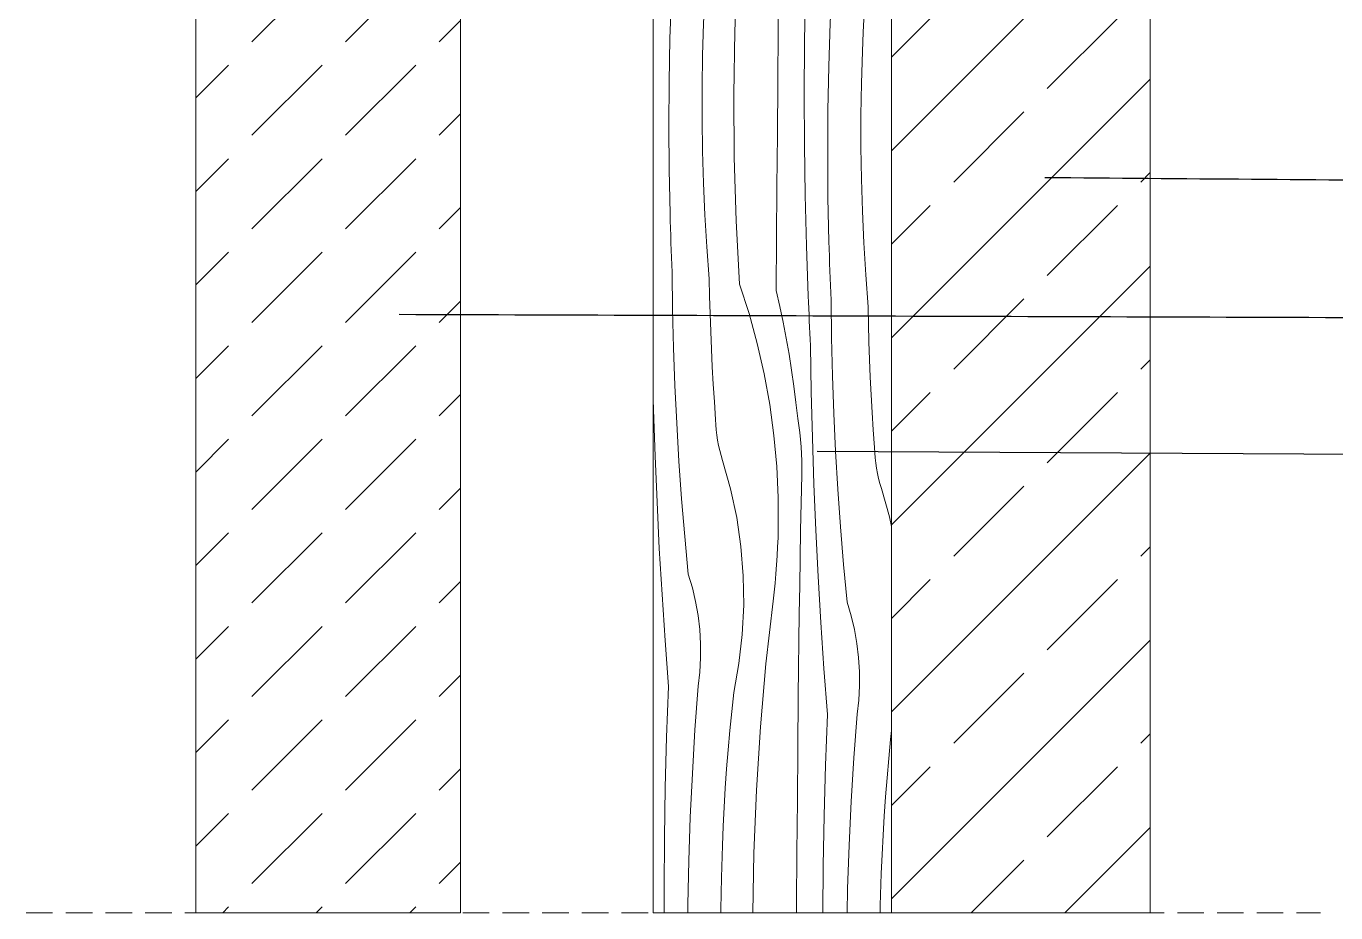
# Model space of a CAD drawing. Header units: millimetres. Extents: x -7826 to 55813, y 465 to 25965.
# Drawn here: x 51679 to 52669, y 10278 to 10948 of the extents above; entities that cross this region are included whole.
import ezdxf

# ---------------------------------------------------------------- set-up
doc = ezdxf.new("R2010")
doc.units = ezdxf.units.MM
doc.linetypes.add('Hidden Line', pattern=[30.00000000000001, 20, -10.00000000000001])
for name, color, linetype, lineweight in [('2D Drafting - General2', 251, 'Continuous', 15), ('2D Drafting - General81', 251, 'Continuous', 20), ('Annotation - Label5', 161, 'Continuous', 25)]:
    doc.layers.add(name, color=color, linetype=linetype, lineweight=lineweight)
doc.styles.get("Standard").update_dxf_attribs({"font": 'arial.ttf'})
doc.dimstyles.new('GENERATED_STYLE__19', dxfattribs={"dimtxt": 0.18, "dimasz": 91.2, "dimexe": 0.18, "dimexo": 0.0625, "dimgap": 0.09, "dimtad": 0, "dimtih": 1, "dimtoh": 1, "dimdec": 4, "dimzin": 0, "dimdsep": 46, "dimtxsty": 'Standard', "dimcen": 0.09, "dimadec": 0, "dimazin": 0, "dimtfac": 1, "dimtdec": 4, "dimtmove": 0, "dimatfit": 3, "dimldrblk": 'ARROWHEAD_5', "dimfxl": 0, "dimtolj": 1, "dimtzin": 0, "dimarcsym": 0})

# ---------------------------------------------------------------- blocks, each defined once
blk = doc.blocks.new('*X16')
at = {"layer": '2D Drafting - General81', "linetype": 'Continuous'}
for p, q in [((-46506.00306454562, 62915.39411468848), (-46504.99220701918, 62931.94641982904)), ((-46480.07359252278, 62918.82261132154), (-46479.04315592865, 62931.94641982904)), ((-46457.6282968914, 62902.7835827119), (-46455.74291988263, 62931.94641982904)), ((-46426.60659845192, 62894.99361299582), (-46426.28788199333, 62931.94641982904)), ((-46405.40150648896, 62921.70762113104), (-46405.01426198847, 62931.94641982904)), ((-46383.9209091767, 62927.20766242584), (-46383.56667805293, 62931.94641982904)), ((-46357.6038039085, 62926.56990276688), (-46357.08378937637, 62931.94641982904)), ((-46337.56053564415, 62881.61239689074), (-46334.47553956835, 62929.33083073561)), ((-46334.47553956835, 62929.33083073561), (-46334.24440877698, 62931.94641982904)), ((-46481.07862008871, 62904.34828133581), (-46480.07359252278, 62918.82261132154)), ((-46406.44052473086, 62883.56478680405), (-46405.40150648896, 62921.70762113104)), ((-46385.93530329838, 62894.22292886732), (-46383.9209091767, 62927.20766242584)), ((-46358.87011541583, 62912.11608790331), (-46357.6038039085, 62926.56990276688)), ((-46507.0635550836, 62893.0264817787), (-46506.00306454562, 62915.39411468848)), ((-46360.00583127553, 62897.65142550039), (-46358.87011541583, 62912.11608790331)), ((-46481.95287737563, 62889.86546451241), (-46481.07862008871, 62904.34828133581)), ((-46459.58745590581, 62855.00568169741), (-46457.6282968914, 62902.7835827119)), ((-46482.69629306591, 62875.37534228878), (-46481.95287737563, 62889.86546451241)), ((-46426.93199094781, 62855.6496499653), (-46426.60659845192, 62894.99361299582)), ((-46387.50032565226, 62861.21382199307), (-46385.93530329838, 62894.22292886732)), ((-46361.01085884146, 62883.17709551466), (-46360.00583127553, 62897.65142550039)), ((-46407.07633015209, 62845.41310111561), (-46406.44052473086, 62883.56478680405)), ((-46361.88511612838, 62868.69427869126), (-46361.01085884146, 62883.17709551466)), ((-46339.51969465856, 62833.83449587626), (-46337.56053564415, 62881.61239689074)), ((-46483.30880651531, 62860.87909669834), (-46482.69629306591, 62875.37534228878)), ((-46484.0378773162, 62836.74182059078), (-46483.30880651531, 62860.87909669834)), ((-46388.61568599306, 62828.18646359258), (-46387.50032565226, 62861.21382199307)), ((-46362.62853181866, 62854.20415646763), (-46361.88511612838, 62868.69427869126)), ((-46460.41968881087, 62807.19487206418), (-46459.58745590581, 62855.00568169741)), ((-46427.24343683115, 62816.30557406201), (-46426.93199094781, 62855.6496499653)), ((-46363.24104526806, 62839.70791087719), (-46362.62853181866, 62854.20415646763)), ((-46407.30885172066, 62807.25682636134), (-46407.07633015209, 62845.41310111561)), ((-46363.97011606896, 62815.57063476963), (-46363.24104526806, 62839.70791087719)), ((-46484.40403987014, 62812.5963123727), (-46484.0378773162, 62836.74182059078)), ((-46340.35192756362, 62786.02368624302), (-46339.51969465856, 62833.83449587626)), ((-46389.28117746874, 62795.14697884024), (-46388.61568599306, 62828.18646359258)), ((-46484.40721143658, 62788.44802812586), (-46484.40403987014, 62812.5963123727)), ((-46427.54093606279, 62776.96139022973), (-46427.24343683115, 62816.30557406201)), ((-46364.33627862289, 62791.42512655154), (-46363.97011606896, 62815.57063476963)), ((-46460.12453298898, 62759.37773065616), (-46460.41968881087, 62807.19487206418)), ((-46407.13806345932, 62769.10022534955), (-46407.30885172066, 62807.25682636134)), ((-46389.49667665885, 62762.10149515935), (-46389.28117746874, 62795.14697884024)), ((-46364.33945018933, 62767.2768423047), (-46364.33627862289, 62791.42512655154)), ((-46484.04739129883, 62764.30242455929), (-46484.40721143658, 62788.44802812586)), ((-46340.05677174173, 62738.20654483501), (-46340.35192756362, 62786.02368624302)), ((-46427.82448860537, 62737.6171034122), (-46427.54093606279, 62776.96139022973)), ((-46483.32466076429, 62740.1649577763), (-46484.04739129883, 62764.30242455929)), ((-46406.56398444848, 62730.947560925), (-46407.13806345932, 62769.10022534955)), ((-46389.26214359743, 62729.05614108579), (-46389.49667665885, 62762.10149515935)), ((-46363.97963005158, 62743.13123873814), (-46364.33945018933, 62767.2768423047)), ((-46458.70215250991, 62711.580837837), (-46460.12453298898, 62759.37773065616)), ((-46482.23918314601, 62716.04108204156), (-46483.32466076429, 62740.1649577763)), ((-46363.25689951704, 62718.99377195515), (-46363.97963005158, 62743.13123873814)), ((-46428.09409442324, 62698.27271855329), (-46427.82448860537, 62737.6171034122)), ((-46405.58667882408, 62692.80309549266), (-46406.56398444848, 62730.947560925)), ((-46338.63439126267, 62690.40965201584), (-46340.05677174173, 62738.20654483501)), ((-46388.57762178042, 62696.01704513135), (-46389.26214359743, 62729.05614108579)), ((-46480.79120372584, 62691.93624854858), (-46482.23918314601, 62716.04108204156)), ((-46456.15333803973, 62663.83076271464), (-46458.70215250991, 62711.580837837)), ((-46362.17142189876, 62694.8698962204), (-46363.25689951704, 62718.99377195515)), ((-46478.98104969897, 62667.855904188), (-46480.79120372584, 62691.93624854858)), ((-46428.34975348251, 62658.9282405968), (-46428.09409442324, 62698.27271855329)), ((-46404.20625577046, 62654.67109054149), (-46405.58667882408, 62692.80309549266)), ((-46388.41846202822, 62690.46690309125), (-46388.57762178042, 62696.01704513135)), ((-46360.72344247859, 62670.76506272743), (-46362.17142189876, 62694.8698962204)), ((-46388.24660317078, 62684.91713976068), (-46388.41846202822, 62690.46690309125)), ((-46388.06204610787, 62679.36778419606), (-46388.24660317078, 62684.91713976068)), ((-46336.08557679249, 62642.65957689349), (-46338.63439126267, 62690.40965201584)), ((-46507.01658510452, 62672.7993254986), (-46507.0635550836, 62673.84974077922)), ((-46506.67472008286, 62644.22138041121), (-46507.01658510453, 62672.7993254986)), ((-46387.86479180575, 62673.81886545161), (-46388.06204610787, 62679.36778419606)), ((-46387.65484129718, 62668.27041257932), (-46387.86479180575, 62673.81886545161)), ((-46478.71434703099, 62654.53869114781), (-46478.98104969897, 62667.85590418799)), ((-46456.15333803974, 62663.83076271464), (-46448.92924740129, 62641.44810520219)), ((-46387.43219568139, 62662.7224546287), (-46387.65484129718, 62668.27041257932)), ((-46387.19685612404, 62657.17502064668), (-46387.43219568139, 62662.7224546287)), ((-46358.91328845172, 62646.68471836685), (-46360.72344247859, 62670.76506272743)), ((-46478.35345743103, 62641.22369763796), (-46478.71434703099, 62654.53869114781)), ((-46428.34975348252, 62658.9282405968), (-46425.63893985729, 62646.96129716797)), ((-46404.00925581588, 62649.99655384503), (-46404.20625577046, 62654.67109054149)), ((-46386.94882385727, 62651.62813967745), (-46387.19685612404, 62657.17502064668)), ((-46386.60695883561, 62623.05019459005), (-46386.94882385728, 62651.62813967745)), ((-46505.99445104576, 62615.64948773418), (-46506.67472008286, 62644.22138041121)), ((-46477.89839895403, 62627.91158979383), (-46478.35345743103, 62641.22369763796)), ((-46448.92924740129, 62641.44810520219), (-46442.703293215, 62618.76753339849)), ((-46425.63893985729, 62646.96129716797), (-46423.12383739515, 62634.9516966274)), ((-46403.80619769201, 62645.3222763921), (-46404.00925581588, 62649.99655384503)), ((-46403.59708173994, 62640.64826603404), (-46403.80619769201, 62645.3222763921)), ((-46358.64658578374, 62633.36750532666), (-46358.91328845172, 62646.68471836684)), ((-46336.08557679249, 62642.65957689349), (-46328.86148615404, 62620.27691938103)), ((-46423.12383739515, 62634.9516966274), (-46420.80511635836, 62622.90263947373)), ((-46403.38190831092, 62635.97453062175), (-46403.59708173994, 62640.64826603404)), ((-46403.16067776636, 62631.30107800567), (-46403.38190831092, 62635.97453062175)), ((-46402.93339047788, 62626.62791603575), (-46403.16067776636, 62631.30107800567)), ((-46358.28569618378, 62620.0525118168), (-46358.64658578374, 62633.36750532666)), ((-46477.3491943661, 62614.6030336065), (-46477.89839895403, 62627.91158979383)), ((-46420.80511635836, 62622.90263947373), (-46418.6833946745, 62610.81733672057)), ((-46402.70004682724, 62621.95505256146), (-46402.93339047788, 62626.62791603575)), ((-46402.46064720638, 62617.28249543178), (-46402.70004682724, 62621.95505256146)), ((-46385.92668979851, 62594.47830191302), (-46386.60695883561, 62623.05019459005)), ((-46504.97587339721, 62587.08765451772), (-46505.99445104576, 62615.64948773418)), ((-46476.70587114338, 62601.2986948893), (-46477.3491943661, 62614.6030336065)), ((-46442.703293215, 62618.76753339849), (-46437.48768751772, 62595.83353461757)), ((-46401.8767807921, 62582.37557977933), (-46402.46064720638, 62617.28249543178)), ((-46357.83063770678, 62606.74040397268), (-46358.28569618378, 62620.0525118168)), ((-46328.86148615404, 62620.27691938103), (-46327.06355508361, 62613.72722378084)), ((-46418.6833946745, 62610.81733672057), (-46416.75923777182, 62598.69900904085)), ((-46357.28143311885, 62593.43184778534), (-46357.83063770678, 62606.74040397268)), ((-46475.96846147067, 62587.99923924459), (-46476.70587114338, 62601.2986948893)), ((-46437.48768751772, 62595.83353461757), (-46433.29266057574, 62572.69109326346)), ((-46416.75923777182, 62598.69900904085), (-46415.03315842857, 62586.55088590845)), ((-46384.90811214996, 62565.91646869657), (-46385.92668979851, 62594.47830191302)), ((-46356.63810989613, 62580.12750906815), (-46357.28143311885, 62593.43184778534)), ((-46503.6191299871, 62558.53988640127), (-46504.97587339721, 62587.08765451772)), ((-46475.13700223982, 62574.70533203045), (-46475.96846147067, 62587.99923924459)), ((-46415.03315842857, 62586.55088590845), (-46413.50561663623, 62574.3762047376)), ((-46401.00552768986, 62547.47465459977), (-46401.8767807921, 62582.37557977933)), ((-46474.21153504787, 62561.41763832735), (-46475.13700223982, 62574.70533203045)), ((-46433.29266057574, 62572.69109326346), (-46430.12644081831, 62549.38560259453)), ((-46413.50561663623, 62574.3762047376), (-46412.17701947712, 62562.17821002011)), ((-46355.90070022342, 62566.82805342344), (-46356.63810989613, 62580.12750906815)), ((-46411.35294413967, 62556.86132931144), (-46412.17701947712, 62562.17821002011)), ((-46383.55136873985, 62537.36870058013), (-46384.90811214996, 62565.91646869657)), ((-46355.06924099257, 62553.5341462093), (-46355.90070022342, 62566.82805342344)), ((-46501.9244110912, 62530.01018705175), (-46503.6191299871, 62558.53988640127)), ((-46474.03447404492, 62557.47271448911), (-46474.21153504787, 62561.41763832735)), ((-46473.71905998107, 62553.53643596029), (-46474.03447404492, 62557.47271448911)), ((-46473.26568154315, 62549.61365344271), (-46473.71905998107, 62553.53643596029)), ((-46410.65370406891, 62551.52659558279), (-46411.35294413967, 62556.86132931144)), ((-46354.14377380062, 62540.2464525062), (-46355.06924099257, 62553.5341462093)), ((-46472.67489743237, 62545.709201007), (-46473.26568154315, 62549.61365344271)), ((-46471.94743567587, 62541.82789013554), (-46472.67489743237, 62545.709201007)), ((-46430.12644081831, 62549.38560259453), (-46427.99523869788, 62525.96277568585)), ((-46410.07968338788, 62546.17693943591), (-46410.65370406891, 62551.52659558279)), ((-46409.63119743116, 62540.81529967007), (-46410.07968338788, 62546.17693943591)), ((-46399.84694696353, 62512.58208589155), (-46401.00552768986, 62547.47465459977)), ((-46471.08419272954, 62537.97450379314), (-46471.94743567587, 62541.82789013554)), ((-46470.08623237333, 62534.15379053307), (-46471.08419272954, 62537.97450379314)), ((-46468.95478440034, 62530.37045864536), (-46470.08623237333, 62534.15379053307)), ((-46409.30849257162, 62535.44462166764), (-46409.63119743116, 62540.81529967007)), ((-46409.11174608512, 62530.06785577613), (-46409.30849257162, 62535.44462166764)), ((-46381.85664984395, 62508.83900123059), (-46383.55136873985, 62537.36870058013)), ((-46353.96671279767, 62536.30152866797), (-46354.14377380062, 62540.2464525062)), ((-46353.65129873382, 62532.36525013913), (-46353.96671279767, 62536.30152866797)), ((-46353.1979202959, 62528.44246762156), (-46353.65129873382, 62532.36525013913)), ((-46499.89195438447, 62501.50255760196), (-46501.9244110912, 62530.01018705175)), ((-46462.91861232714, 62509.02828896896), (-46468.95478440034, 62530.37045864536)), ((-46427.99523869788, 62525.96277568585), (-46426.90323450843, 62502.46855576429)), ((-46409.04106605306, 62524.68795568736), (-46409.11174608512, 62530.06785577613)), ((-46409.09649130308, 62519.30787681492), (-46409.04106605306, 62524.68795568736)), ((-46352.60713618512, 62524.53801518586), (-46353.1979202959, 62528.44246762156)), ((-46351.87967442862, 62520.65670431438), (-46352.60713618512, 62524.53801518586)), ((-46409.53977932766, 62498.41781300923), (-46409.09649130308, 62519.30787681492)), ((-46398.40111715545, 62477.70023908662), (-46399.84694696353, 62512.58208589155)), ((-46351.01643148229, 62516.80331797199), (-46351.87967442862, 62520.65670431438)), ((-46350.01847112608, 62512.98260471191), (-46351.01643148229, 62516.80331797199)), ((-46348.88702315309, 62509.1992728242), (-46350.01847112608, 62512.98260471191)), ((-46458.28226649067, 62487.33893957628), (-46462.91861232714, 62509.02828896896)), ((-46379.82419313722, 62480.33137178081), (-46381.85664984395, 62508.83900123059)), ((-46342.85085107989, 62487.85710314781), (-46348.88702315309, 62509.1992728242)), ((-46497.52204490776, 62473.02099608958), (-46499.89195438447, 62501.50255760196)), ((-46426.90323450843, 62502.46855576429), (-46426.85257018596, 62478.94902609214)), ((-46409.94947447339, 62477.52706338253), (-46409.53977932766, 62498.41781300923)), ((-46455.06535119288, 62465.39412160574), (-46458.28226649067, 62487.33893957628)), ((-46338.21450524342, 62466.16775375512), (-46342.85085107989, 62487.85710314781)), ((-46494.81501502779, 62444.5694968964), (-46497.52204490776, 62473.02099608958)), ((-46427.03437247408, 62472.08016807312), (-46426.85257018596, 62478.94902609214)), ((-46410.32557568086, 62456.63568195478), (-46409.94947447339, 62477.52706338253)), ((-46396.66813628111, 62442.83147889003), (-46398.40111715545, 62477.70023908662)), ((-46377.45428366051, 62451.84981026842), (-46379.82419313722, 62480.33137178081)), ((-46453.28146882261, 62443.28662641785), (-46455.06535119288, 62465.39412160574)), ((-46427.66450733472, 62458.35238325984), (-46427.30503329462, 62465.21423730754)), ((-46427.30503329462, 62465.21423730754), (-46427.03437247408, 62472.08016807312)), ((-46334.99758994563, 62444.22293578458), (-46338.21450524342, 62466.16775375512)), ((-46428.11273441278, 62451.49575471193), (-46427.66450733472, 62458.35238325984)), ((-46410.66808197756, 62435.74372274759), (-46410.32557568086, 62456.63568195478)), ((-46491.77707485358, 62434.28332579446), (-46494.81501502779, 62444.5694968964)), ((-46452.93816233932, 62421.10993323668), (-46453.28146882261, 62443.28662641785)), ((-46429.27513267576, 62437.80276467685), (-46428.64963948857, 62444.64549957091)), ((-46428.64963948857, 62444.64549957091), (-46428.11273441278, 62451.49575471193)), ((-46374.74725378054, 62423.39831107525), (-46377.45428366051, 62451.84981026842)), ((-46333.21370757537, 62422.1154405967), (-46334.99758994563, 62444.22293578458)), ((-46489.32824392893, 62423.84121760009), (-46491.77707485358, 62434.28332579446)), ((-46429.98910925699, 62430.96869561085), (-46429.27513267576, 62437.80276467685)), ((-46410.97699247779, 62414.85123978407), (-46410.66808197756, 62435.74372274759)), ((-46394.64812182249, 62407.97816911974), (-46396.66813628111, 62442.83147889003)), ((-46487.47642782624, 62413.27688262043), (-46489.32824392893, 62423.84121760009)), ((-46436.12235040977, 62376.62446568004), (-46430.79144970138, 62424.14443650316)), ((-46430.79144970138, 62424.14443650316), (-46429.98910925699, 62430.96869561085)), ((-46454.03688337847, 62398.95781388273), (-46452.93816233932, 62421.10993323668)), ((-46411.25230638279, 62393.95828708868), (-46410.97699247779, 62414.85123978407)), ((-46371.70931360633, 62413.11213997331), (-46374.74725378054, 62423.39831107525)), ((-46332.87040109207, 62399.93874741552), (-46333.21370757537, 62422.1154405967)), ((-46486.22760477221, 62402.62442574795), (-46487.47642782624, 62413.27688262043)), ((-46392.34121072011, 62373.14267254624), (-46394.64812182249, 62407.97816911974)), ((-46369.26048268168, 62402.67003177893), (-46371.70931360633, 62413.11213997331)), ((-46485.58580634817, 62391.91823635941), (-46486.22760477221, 62402.62442574795)), ((-46456.57298611338, 62376.92393626867), (-46454.03688337847, 62398.95781388273)), ((-46411.49402298063, 62373.06491868709), (-46411.25230638279, 62393.95828708868)), ((-46367.40866657899, 62392.10569679928), (-46369.26048268168, 62402.67003177893)), ((-46333.96912213122, 62377.78662806158), (-46332.87040109207, 62399.93874741552)), ((-46485.553104475, 62381.19287729651), (-46485.58580634817, 62391.91823635941)), ((-46366.15984352496, 62381.4532399268), (-46367.40866657899, 62392.10569679928)), ((-46486.12960472432, 62370.48297328653), (-46485.553104475, 62381.19287729651)), ((-46460.53574689972, 62355.10146833437), (-46456.57298611338, 62376.92393626867)), ((-46440.33146867411, 62328.99202449936), (-46436.12235040977, 62376.62446568004)), ((-46365.51804510092, 62370.74705053826), (-46366.15984352496, 62381.4532399268)), ((-46336.50522486613, 62355.75275044752), (-46333.96912213122, 62377.78662806158)), ((-46487.31344597766, 62359.82309916311), (-46486.12960472432, 62370.48297328653)), ((-46411.70214164628, 62352.17118860606), (-46411.49402298063, 62373.06491868709)), ((-46389.74755936376, 62338.32735073243), (-46392.34121072011, 62373.14267254624)), ((-46365.48534322775, 62360.02169147536), (-46365.51804510092, 62370.74705053826)), ((-46489.77683828246, 62326.8688561896), (-46487.31344597766, 62359.82309916311)), ((-46462.06292915883, 62340.67288478326), (-46460.53574689972, 62355.10146833437)), ((-46366.06184347708, 62349.31178746538), (-46365.48534322775, 62360.02169147536)), ((-46340.46798565247, 62333.93028251323), (-46336.50522486613, 62355.75275044752)), ((-46412.0554272429, 62312.8274661524), (-46411.70214164628, 62352.17118860606)), ((-46367.24568473041, 62338.65191334196), (-46366.06184347708, 62349.31178746538)), ((-46463.45973301427, 62326.23109653063), (-46462.06292915883, 62340.67288478326)), ((-46391.18967434748, 62300.19762907364), (-46389.74755936376, 62338.32735073243)), ((-46369.70907703521, 62305.69767036845), (-46367.24568473041, 62338.65191334196)), ((-46491.79123240414, 62293.88412263108), (-46489.77683828246, 62326.8688561896)), ((-46464.72604452159, 62311.77728166706), (-46463.45973301427, 62326.23109653063)), ((-46443.41646474991, 62281.2735906545), (-46440.33146867411, 62328.99202449936)), ((-46341.99516791158, 62319.50169896211), (-46340.46798565247, 62333.93028251323)), ((-46343.39197176702, 62305.05991070948), (-46341.99516791158, 62319.50169896211)), ((-46465.8617603813, 62297.31261926415), (-46464.72604452159, 62311.77728166706)), ((-46412.39476631044, 62273.48362093842), (-46412.0554272429, 62312.8274661524)), ((-46371.72347115689, 62272.71293680993), (-46369.70907703521, 62305.69767036845)), ((-46344.65828327434, 62290.60609584591), (-46343.39197176702, 62305.05991070948)), ((-46466.86678794723, 62282.83828927841), (-46465.8617603813, 62297.31261926415)), ((-46392.22869258938, 62262.05479474665), (-46391.18967434748, 62300.19762907364)), ((-46493.35625475803, 62260.87501575682), (-46491.79123240414, 62293.88412263108)), ((-46345.79399913405, 62276.14143344299), (-46344.65828327434, 62290.60609584591)), ((-46467.74104523415, 62268.35547245501), (-46466.86678794723, 62282.83828927841)), ((-46445.37562376432, 62233.49568964002), (-46443.41646474991, 62281.2735906545)), ((-46346.79902669998, 62261.66710345726), (-46345.79399913405, 62276.14143344299)), ((-46468.48446092442, 62253.86535023138), (-46467.74104523415, 62268.35547245501)), ((-46412.72015880633, 62234.1396579079), (-46412.39476631044, 62273.48362093842)), ((-46373.28849351078, 62239.70382993567), (-46371.72347115689, 62272.71293680993)), ((-46494.47161509883, 62227.84765735634), (-46493.35625475803, 62260.87501575682)), ((-46392.86449801061, 62223.90310905821), (-46392.22869258938, 62262.05479474665)), ((-46347.6732839869, 62247.18428663386), (-46346.79902669998, 62261.66710345726)), ((-46469.09697437382, 62239.36910464094), (-46468.48446092442, 62253.86535023138)), ((-46348.41669967717, 62232.69416441023), (-46347.6732839869, 62247.18428663386)), ((-46469.82604517472, 62215.23182853338), (-46469.09697437382, 62239.36910464094)), ((-46374.40385385158, 62206.67647153518), (-46373.28849351078, 62239.70382993567)), ((-46495.13710657451, 62194.80817260399), (-46494.47161509883, 62227.84765735634)), ((-46446.20785666939, 62185.68488000678), (-46445.37562376432, 62233.49568964002)), ((-46413.03160468967, 62194.79558200462), (-46412.72015880633, 62234.1396579079)), ((-46349.02921312657, 62218.19791881979), (-46348.41669967717, 62232.69416441023)), ((-46393.09701957917, 62185.74683430395), (-46392.86449801061, 62223.90310905821)), ((-46349.75828392746, 62194.06064271223), (-46349.02921312657, 62218.19791881979)), ((-46470.19220772866, 62191.0863203153), (-46469.82604517472, 62215.23182853338)), ((-46375.06934532726, 62173.63698678284), (-46374.40385385158, 62206.67647153518)), ((-46495.35260576462, 62161.76268892311), (-46495.13710657451, 62194.80817260399)), ((-46470.1953792951, 62166.93803606846), (-46470.19220772866, 62191.0863203153)), ((-46413.32910392131, 62155.45139817233), (-46413.03160468967, 62194.79558200462)), ((-46350.1244464814, 62169.91513449415), (-46349.75828392746, 62194.06064271223)), ((-46445.9127008475, 62137.86773859876), (-46446.20785666939, 62185.68488000678)), ((-46392.92623131783, 62147.59023329215), (-46393.09701957917, 62185.74683430395)), ((-46469.83555915735, 62142.79243250189), (-46470.1953792951, 62166.93803606846)), ((-46375.28484451737, 62140.59150310196), (-46375.06934532726, 62173.63698678284)), ((-46350.12761804784, 62145.7668502473), (-46350.1244464814, 62169.91513449415)), ((-46495.11807270319, 62128.71733484955), (-46495.35260576462, 62161.76268892311)), ((-46413.61265646389, 62116.10711135481), (-46413.32910392131, 62155.45139817233)), ((-46392.35215230699, 62109.43756886761), (-46392.92623131783, 62147.59023329215)), ((-46469.1128286228, 62118.6549657189), (-46469.83555915735, 62142.79243250189)), ((-46444.49032036843, 62090.0708457796), (-46445.9127008475, 62137.86773859876)), ((-46375.05031145595, 62107.54614902839), (-46375.28484451737, 62140.59150310196)), ((-46349.76779791009, 62121.62124668074), (-46350.12761804784, 62145.7668502473)), ((-46494.43355088618, 62095.67823889511), (-46495.11807270319, 62128.71733484955)), ((-46468.02735100453, 62094.53108998416), (-46469.1128286228, 62118.6549657189)), ((-46349.04506737555, 62097.48377989775), (-46349.76779791009, 62121.62124668074)), ((-46413.88226228175, 62076.76272649589), (-46413.61265646389, 62116.10711135481)), ((-46391.37484668259, 62071.29310343526), (-46392.35215230699, 62109.43756886761)), ((-46374.36578963893, 62074.50705307396), (-46375.05031145595, 62107.54614902839)), ((-46347.95958975727, 62073.35990416301), (-46349.04506737555, 62097.48377989775)), ((-46494.27439113399, 62090.12809685501), (-46494.43355088618, 62095.67823889511)), ((-46494.10253227654, 62084.57833352444), (-46494.27439113399, 62090.12809685501)), ((-46466.57937158436, 62070.42625649118), (-46468.02735100453, 62094.53108998416)), ((-46441.94150589825, 62042.32077065724), (-46444.49032036843, 62090.0708457796)), ((-46493.91797521363, 62079.02897795982), (-46494.10253227654, 62084.57833352444)), ((-46493.72072091151, 62073.48005921537), (-46493.91797521363, 62079.02897795982)), ((-46493.51077040295, 62067.93160634308), (-46493.72072091151, 62073.48005921537)), ((-46493.28812478715, 62062.38364839245), (-46493.51077040295, 62067.93160634308)), ((-46464.76921755749, 62046.34591213061), (-46466.57937158436, 62070.42625649118)), ((-46414.13792134103, 62037.4182485394), (-46413.88226228175, 62076.76272649589)), ((-46389.99442362897, 62033.16109848409), (-46391.37484668259, 62071.29310343526)), ((-46374.20662988673, 62068.95691103385), (-46374.36578963892, 62074.50705307396)), ((-46374.03477102928, 62063.40714770328), (-46374.20662988673, 62068.95691103385)), ((-46346.5116103371, 62049.25507067003), (-46347.95958975727, 62073.35990416301)), ((-46493.0527852298, 62056.83621441044), (-46493.28812478715, 62062.38364839245)), ((-46373.85021396637, 62057.85779213866), (-46374.03477102928, 62063.40714770328)), ((-46373.65295966426, 62052.30887339422), (-46373.85021396637, 62057.85779213866)), ((-46492.80475296304, 62051.28933344121), (-46493.0527852298, 62056.83621441044)), ((-46492.46288794138, 62022.71138835382), (-46492.80475296305, 62051.28933344121)), ((-46373.44300915569, 62046.76042052192), (-46373.65295966426, 62052.30887339422)), ((-46344.70145631023, 62025.17472630945), (-46346.5116103371, 62049.25507067003)), ((-46464.5025148895, 62033.02869909041), (-46464.76921755749, 62046.34591213061)), ((-46441.94150589826, 62042.32077065725), (-46434.7174152598, 62019.9381131448)), ((-46414.13792134104, 62037.4182485394), (-46411.42710771581, 62025.45130511059)), ((-46373.22036353989, 62041.2124625713), (-46373.44300915569, 62046.76042052192)), ((-46372.98502398255, 62035.66502858928), (-46373.22036353989, 62041.2124625713)), ((-46464.14162528954, 62019.71370558057), (-46464.5025148895, 62033.02869909041)), ((-46389.7974236744, 62028.48656178763), (-46389.99442362897, 62033.1610984841)), ((-46389.59436555053, 62023.81228433471), (-46389.7974236744, 62028.48656178763)), ((-46372.73699171578, 62030.11814762005), (-46372.98502398255, 62035.66502858928)), ((-46372.39512669412, 62001.54020253267), (-46372.73699171579, 62030.11814762006)), ((-46491.78261890428, 61994.13949567678), (-46492.46288794138, 62022.71138835382)), ((-46463.68656681254, 62006.40159773644), (-46464.14162528954, 62019.71370558057)), ((-46434.7174152598, 62019.9381131448), (-46428.49146107351, 61997.2575413411)), ((-46411.42710771581, 62025.45130511059), (-46408.91200525367, 62013.44170457001)), ((-46389.38524959846, 62019.13827397665), (-46389.59436555053, 62023.81228433471)), ((-46389.17007616944, 62014.46453856436), (-46389.38524959846, 62019.13827397665)), ((-46344.43475364225, 62011.85751326926), (-46344.70145631023, 62025.17472630945)), ((-46408.91200525367, 62013.44170457001), (-46406.59328421688, 62001.39264741634)), ((-46388.94884562488, 62009.79108594828), (-46389.17007616944, 62014.46453856436)), ((-46388.72155833639, 62005.11792397836), (-46388.94884562488, 62009.79108594828)), ((-46344.07386404229, 61998.54251975941), (-46344.43475364225, 62011.85751326926)), ((-46463.13736222462, 61993.09304154911), (-46463.68656681254, 62006.40159773644)), ((-46406.59328421688, 62001.39264741634), (-46404.47156253302, 61989.30734466318)), ((-46388.48821468575, 62000.44506050407), (-46388.72155833639, 62005.11792397836)), ((-46388.2488150649, 61995.77250337439), (-46388.48821468575, 62000.44506050407)), ((-46371.71485765703, 61972.96830985563), (-46372.39512669412, 62001.54020253267)), ((-46343.61880556528, 61985.23041191529), (-46344.07386404229, 61998.54251975941)), ((-46490.76404125573, 61965.57766246032), (-46491.78261890428, 61994.13949567678)), ((-46462.4940390019, 61979.78870283191), (-46463.13736222462, 61993.09304154911)), ((-46428.49146107351, 61997.2575413411), (-46423.27585537624, 61974.32354256019)), ((-46404.47156253302, 61989.30734466318), (-46402.54740563034, 61977.18901698346)), ((-46387.6649486506, 61960.86558772194), (-46388.24881506489, 61995.77250337439)), ((-46461.75662932919, 61966.48924718721), (-46462.4940390019, 61979.78870283191)), ((-46343.06960097736, 61971.92185572795), (-46343.61880556528, 61985.23041191529)), ((-46423.27585537624, 61974.32354256019), (-46419.08082843426, 61951.18110120607)), ((-46402.54740563034, 61977.18901698346), (-46400.82132628708, 61965.04089385106)), ((-46370.69628000847, 61944.40647663917), (-46371.71485765703, 61972.96830985563)), ((-46342.42627775464, 61958.61751701076), (-46343.06960097736, 61971.92185572795)), ((-46489.40729784562, 61937.02989434389), (-46490.76404125573, 61965.57766246032)), ((-46460.92517009834, 61953.19533997306), (-46461.75662932919, 61966.48924718721)), ((-46400.82132628708, 61965.04089385106), (-46399.29378449475, 61952.86621268022)), ((-46386.79369554836, 61925.96466254238), (-46387.6649486506, 61960.86558772194)), ((-46341.68886808193, 61945.31806136605), (-46342.42627775464, 61958.61751701076)), ((-46506.86145679562, 61947.13584836353), (-46507.0635550836, 61955.23156384479)), ((-46459.99970290639, 61939.90764626996), (-46460.92517009834, 61953.19533997306)), ((-46419.08082843426, 61951.18110120607), (-46415.91460867682, 61927.87561053714)), ((-46399.29378449475, 61952.86621268022), (-46397.96518733563, 61940.66821796272)), ((-46505.70287606929, 61912.24327965531), (-46506.86145679562, 61947.13584836353)), ((-46459.82264190343, 61935.96272243172), (-46459.99970290639, 61939.90764626996)), ((-46397.14111199817, 61935.35133725405), (-46397.96518733563, 61940.66821796272)), ((-46369.33953659836, 61915.85870852273), (-46370.69628000847, 61944.40647663917)), ((-46340.85740885108, 61932.02415415191), (-46341.68886808193, 61945.31806136605)), ((-46487.71257894971, 61908.50019499435), (-46489.40729784562, 61937.02989434389)), ((-46459.50722783959, 61932.0264439029), (-46459.82264190343, 61935.96272243172)), ((-46459.05384940167, 61928.10366138532), (-46459.50722783959, 61932.0264439029)), ((-46396.44187192742, 61930.0166035254), (-46397.14111199817, 61935.35133725405)), ((-46395.86785124639, 61924.66694737853), (-46396.44187192742, 61930.0166035254)), ((-46339.93194165913, 61918.7364604488), (-46340.85740885108, 61932.02415415191)), ((-46458.46306529089, 61924.19920894962), (-46459.05384940167, 61928.10366138532)), ((-46457.73560353438, 61920.31789807814), (-46458.46306529089, 61924.19920894962)), ((-46456.87236058806, 61916.46451173574), (-46457.73560353438, 61920.31789807814)), ((-46415.91460867682, 61927.87561053714), (-46413.78340655639, 61904.45278362845)), ((-46395.41936528967, 61919.30530761268), (-46395.86785124639, 61924.66694737853)), ((-46395.09666043014, 61913.93462961025), (-46395.41936528967, 61919.30530761268)), ((-46385.63511482203, 61891.07209383416), (-46386.79369554836, 61925.96466254238)), ((-46339.75488065618, 61914.79153661057), (-46339.93194165913, 61918.7364604488)), ((-46504.25704626121, 61877.36143285038), (-46505.70287606929, 61912.24327965531)), ((-46455.87440023185, 61912.64379847568), (-46456.87236058806, 61916.46451173574)), ((-46454.74295225886, 61908.86046658797), (-46455.87440023185, 61912.64379847568)), ((-46448.70678018566, 61887.51829691157), (-46454.74295225886, 61908.86046658797)), ((-46394.89991394363, 61908.55786371874), (-46395.09666043014, 61913.93462961025)), ((-46367.64481770246, 61887.3290091732), (-46369.33953659836, 61915.85870852273)), ((-46339.43946659233, 61910.85525808175), (-46339.75488065618, 61914.79153661057)), ((-46338.98608815441, 61906.93247556417), (-46339.43946659233, 61910.85525808175)), ((-46485.68012224299, 61879.99256554457), (-46487.71257894971, 61908.50019499435)), ((-46413.78340655639, 61904.45278362845), (-46412.69140236695, 61880.9585637069)), ((-46394.82923391157, 61903.17796362997), (-46394.89991394363, 61908.55786371874)), ((-46394.88465916159, 61897.79788475753), (-46394.82923391157, 61903.17796362997)), ((-46338.39530404363, 61903.02802312846), (-46338.98608815441, 61906.93247556417)), ((-46337.66784228713, 61899.146712257), (-46338.39530404363, 61903.02802312846)), ((-46336.8045993408, 61895.29332591459), (-46337.66784228713, 61899.146712257)), ((-46395.32794718617, 61876.90782095184), (-46394.88465916159, 61897.79788475753)), ((-46384.18928501396, 61856.19024702923), (-46385.63511482203, 61891.07209383416)), ((-46335.80663898459, 61891.47261265453), (-46336.8045993408, 61895.29332591459)), ((-46334.6751910116, 61887.68928076681), (-46335.80663898459, 61891.47261265453)), ((-46483.31021276628, 61851.51100403219), (-46485.68012224299, 61879.99256554457)), ((-46444.07043434919, 61865.82894751889), (-46448.70678018566, 61887.51829691157)), ((-46412.69140236695, 61880.9585637069), (-46412.64073804448, 61857.43903403475)), ((-46365.61236099574, 61858.82137972341), (-46367.64481770246, 61887.3290091732)), ((-46328.6390189384, 61866.34711109042), (-46334.6751910116, 61887.68928076681)), ((-46502.52406538688, 61842.4926726538), (-46504.25704626121, 61877.36143285038)), ((-46395.73764233189, 61856.01707132514), (-46395.32794718617, 61876.90782095184)), ((-46440.85351905139, 61843.88412954834), (-46444.07043434919, 61865.82894751889)), ((-46327.06355508361, 61858.97691326495), (-46328.6390189384, 61866.34711109042)), ((-46480.60318288631, 61823.05950483901), (-46483.31021276628, 61851.51100403219)), ((-46413.09320115313, 61843.70424525015), (-46412.82254033259, 61850.57017601573)), ((-46412.82254033259, 61850.57017601573), (-46412.64073804447, 61857.43903403475)), ((-46396.11374353938, 61835.12568989739), (-46395.73764233189, 61856.01707132514)), ((-46382.45630413962, 61821.32148683265), (-46384.18928501396, 61856.19024702923)), ((-46363.24245151902, 61830.33981821104), (-46365.61236099574, 61858.82137972341)), ((-46500.50405092825, 61807.63936288351), (-46502.52406538688, 61842.4926726538)), ((-46439.06963668113, 61821.77663436046), (-46440.85351905139, 61843.88412954834)), ((-46413.45267519323, 61836.84239120244), (-46413.09320115313, 61843.70424525015)), ((-46414.43780734708, 61823.13550751351), (-46413.90090227129, 61829.98576265453)), ((-46413.90090227129, 61829.98576265453), (-46413.45267519323, 61836.84239120244)), ((-46396.45624983606, 61814.2337306902), (-46396.11374353938, 61835.12568989739)), ((-46360.53542163905, 61801.88831901785), (-46363.24245151902, 61830.33981821104)), ((-46477.56524271209, 61812.77333373707), (-46480.60318288631, 61823.05950483901)), ((-46438.72633019784, 61799.59994117929), (-46439.06963668113, 61821.77663436046)), ((-46415.06330053426, 61816.29277261946), (-46414.43780734708, 61823.13550751351)), ((-46380.43628968099, 61786.46817706235), (-46382.45630413962, 61821.32148683265)), ((-46475.11641178744, 61802.33122554269), (-46477.56524271209, 61812.77333373707)), ((-46415.77727711549, 61809.45870355346), (-46415.06330053426, 61816.29277261946)), ((-46396.7651603363, 61793.34124772668), (-46396.45624983606, 61814.2337306902)), ((-46498.19713982587, 61772.80386631), (-46500.50405092825, 61807.63936288351)), ((-46473.26459568476, 61791.76689056305), (-46475.11641178744, 61802.33122554269)), ((-46421.91051826828, 61755.11447362265), (-46416.57961755989, 61802.63444444577)), ((-46416.57961755989, 61802.63444444577), (-46415.77727711549, 61809.45870355346)), ((-46357.49748146484, 61791.60214791592), (-46360.53542163905, 61801.88831901785)), ((-46472.01577263073, 61781.11443369056), (-46473.26459568476, 61791.76689056305)), ((-46439.82505123698, 61777.44782182534), (-46438.72633019784, 61799.59994117929)), ((-46397.0404742413, 61772.44829503129), (-46396.7651603363, 61793.34124772668)), ((-46355.04865054019, 61781.16003972154), (-46357.49748146484, 61791.60214791592)), ((-46471.37397420668, 61770.40824430202), (-46472.01577263073, 61781.11443369056)), ((-46378.12937857861, 61751.63268048884), (-46380.43628968099, 61786.46817706235)), ((-46353.19683443751, 61770.59570474189), (-46355.04865054019, 61781.16003972154)), ((-46495.60348846952, 61737.9885444962), (-46498.19713982587, 61772.80386631)), ((-46471.34127233352, 61759.68288523912), (-46471.37397420668, 61770.40824430202)), ((-46442.36115397189, 61755.41394421129), (-46439.82505123698, 61777.44782182534)), ((-46397.28219083914, 61751.5549266297), (-46397.0404742413, 61772.44829503129)), ((-46351.94801138347, 61759.94324786941), (-46353.19683443751, 61770.59570474189)), ((-46471.91777258284, 61748.97298122915), (-46471.34127233352, 61759.68288523912)), ((-46446.32391475824, 61733.59147627698), (-46442.36115397189, 61755.41394421129)), ((-46426.11963653263, 61707.48203244197), (-46421.91051826828, 61755.11447362265)), ((-46397.49030950479, 61730.66119654867), (-46397.28219083914, 61751.5549266297)), ((-46375.53572722226, 61716.81735867504), (-46378.12937857861, 61751.63268048884)), ((-46351.30621295943, 61749.23705848087), (-46351.94801138347, 61759.94324786941)), ((-46473.10161383617, 61738.31310710572), (-46471.91777258284, 61748.97298122915)), ((-46351.27351108626, 61738.51169941797), (-46351.30621295943, 61749.23705848087)), ((-46497.04560345325, 61699.85882283741), (-46495.60348846952, 61737.9885444962)), ((-46475.56500614098, 61705.35886413221), (-46473.10161383617, 61738.31310710572)), ((-46447.85109701735, 61719.16289272587), (-46446.32391475824, 61733.59147627698)), ((-46397.8435951014, 61691.31747409501), (-46397.49030950479, 61730.66119654867)), ((-46351.85001133558, 61727.80179540799), (-46351.27351108626, 61738.51169941797)), ((-46353.03385258892, 61717.14192128456), (-46351.85001133558, 61727.80179540799)), ((-46449.24790087278, 61704.72110447325), (-46447.85109701735, 61719.16289272587)), ((-46376.97784220599, 61678.68763701625), (-46375.53572722226, 61716.81735867504)), ((-46355.49724489372, 61684.18767831106), (-46353.03385258892, 61717.14192128456)), ((-46477.57940026266, 61672.37413057368), (-46475.56500614098, 61705.35886413221)), ((-46450.51421238011, 61690.26728960967), (-46449.24790087278, 61704.72110447325)), ((-46429.20463260842, 61659.76359859711), (-46426.11963653263, 61707.48203244197)), ((-46327.78333577009, 61697.99170690472), (-46327.06355508361, 61704.79208433931)), ((-46498.08462169514, 61661.71598851042), (-46497.04560345325, 61699.85882283741)), ((-46398.18293416895, 61651.97362888103), (-46397.8435951014, 61691.31747409501)), ((-46329.18013962553, 61683.54991865209), (-46327.78333577009, 61697.99170690472)), ((-46451.64992823981, 61675.80262720676), (-46450.51421238011, 61690.26728960967)), ((-46357.5116390154, 61651.20294475253), (-46355.49724489372, 61684.18767831106)), ((-46330.44645113285, 61669.09610378852), (-46329.18013962553, 61683.54991865209)), ((-46479.14442261654, 61639.36502369944), (-46477.57940026266, 61672.37413057368)), ((-46452.65495580574, 61661.32829722103), (-46451.64992823981, 61675.80262720676)), ((-46378.01686044789, 61640.54480268926), (-46376.97784220599, 61678.68763701625)), ((-46498.72042711637, 61623.56430282198), (-46498.08462169514, 61661.71598851042)), ((-46453.52921309267, 61646.84548039762), (-46452.65495580574, 61661.32829722103)), ((-46331.58216699256, 61654.6314413856), (-46330.44645113285, 61669.09610378852)), ((-46431.16379162283, 61611.98569758263), (-46429.20463260842, 61659.76359859711)), ((-46398.50832666483, 61612.62966585052), (-46398.18293416895, 61651.97362888103)), ((-46332.58719455849, 61640.15711139987), (-46331.58216699256, 61654.6314413856)), ((-46454.27262878294, 61632.355358174), (-46453.52921309267, 61646.84548039762)), ((-46359.07666136928, 61618.19383787828), (-46357.5116390154, 61651.20294475253)), ((-46480.25978295735, 61606.33766529895), (-46479.14442261654, 61639.36502369944)), ((-46454.88514223234, 61617.85911258355), (-46454.27262878294, 61632.355358174)), ((-46378.65266586912, 61602.39311700082), (-46378.01686044789, 61640.54480268926)), ((-46333.46145184541, 61625.67429457647), (-46332.58719455849, 61640.15711139987)), ((-46498.95294868494, 61585.40802806771), (-46498.72042711637, 61623.56430282198)), ((-46334.20486753569, 61611.18417235284), (-46333.46145184541, 61625.67429457647)), ((-46455.61421303323, 61593.72183647599), (-46454.88514223234, 61617.85911258355)), ((-46431.94721993229, 61566.97865503883), (-46431.16379162283, 61611.98569758263)), ((-46398.81977254818, 61573.28558994723), (-46398.50832666483, 61612.62966585052)), ((-46360.19202171009, 61585.16647947779), (-46359.07666136928, 61618.19383787828)), ((-46480.92527443303, 61573.2981805466), (-46480.25978295735, 61606.33766529895)), ((-46378.86847902956, 61566.97865503883), (-46378.65266586912, 61602.39311700082)), ((-46334.81738098509, 61596.6879267624), (-46334.20486753569, 61611.18417235284)), ((-46455.98037558717, 61569.57632825791), (-46455.61421303323, 61593.72183647599)), ((-46335.54645178598, 61572.55065065484), (-46334.81738098509, 61596.6879267624)), ((-46498.870459142, 61566.97865503883), (-46498.95294868494, 61585.40802806771)), ((-46360.55836647049, 61566.97865503883), (-46360.19202171009, 61585.16647947779)), ((-46480.96648589302, 61566.97865503883), (-46480.92527443303, 61573.2981805466)), ((-46398.86746214564, 61566.97865503883), (-46398.81977254818, 61573.28558994723)), ((-46335.63095015838, 61566.97865503883), (-46335.54645178598, 61572.55065065484)), ((-46455.98071675812, 61566.97865503883), (-46455.98037558717, 61569.57632825791))]:
    blk.add_line(p, q, dxfattribs=at)
blk = doc.blocks.new('Wype_nienie_22')
at = {"layer": '2D Drafting - General2', "linetype": 'Continuous'}
for p, q in [((-46327.06355508361, 62931.94641982904), (-46507.0635550836, 62931.94641982904)), ((-46507.0635550836, 62931.94641982904), (-46507.0635550836, 61566.97865503883)), ((-46327.06355508361, 61566.97865503883), (-46327.06355508361, 62931.94641982904)), ((-46507.0635550836, 61566.97865503883), (-46327.06355508361, 61566.97865503883))]:
    blk.add_line(p, q, dxfattribs=at)
at = {"layer": '2D Drafting - General81', "linetype": 'Continuous'}
blk.add_blockref('*X16', (0, 0), dxfattribs=at)
blk = doc.blocks.new('ARROWHEAD_5')
at = {"color": 0, "linetype": 'Continuous', "lineweight": 0}
blk.add_line((0, 0), (-1, 0), dxfattribs=at)
blk.add_solid([(-1, 0.2679), (0, 0), (-1, -0.2679), (-1, 0.2679)], dxfattribs=at)

msp = doc.modelspace()

# ---------------------------------------------------------------- hatches: boundary and pattern name
at = {"layer": '2D Drafting - General81', "linetype": 'Continuous'}
h = msp.add_hatch(dxfattribs=at)
h.set_pattern_fill('BETON', color=256, style=0, pattern_type=2)
h.set_pattern_definition([(44.99999999999999, (98659.92821513137, -51289.3902660945), (-70.71067811865474, 70.71067811865476), [75, -25]), (44.99999999999999, (98659.92821513137, -51218.67958797585), (-70.71067811865474, 70.71067811865476), [75, -25])])
h.paths.add_polyline_path([(51807.09441770559, 10277.58838894433), (52007.09441770559, 10277.58838894433), (52007.09441770559, 11642.55615373455), (51807.09441770559, 11642.55615373455)])
h = msp.add_hatch(dxfattribs=at)
h.set_pattern_fill('SOLID___DASHED', color=256, style=0, pattern_type=2)
h.set_pattern_definition([(44.99999999999999, (98659.92821513137, -51289.3902660945), (-70.71067811865473, 70.71067811865478), []), (44.99999999999999, (98624.57287607205, -51254.03492703517), (-70.71067811865473, 70.71067811865478), [75, -25])])
h.paths.add_polyline_path([(52332.86466004777, 10277.58838894433), (52528.41038101108, 10277.58838894433), (52528.41038101108, 11642.55615373455), (52332.86466004777, 11642.55615373455)])

# ---------------------------------------------------------------- linework, layer by layer
at = {"layer": '2D Drafting - General2', "linetype": 'Hidden Line'}
msp.add_line((51678.90918044781, 10277.58838894433), (52657.1409288944, 10277.58838894433), dxfattribs=at)
at = {"layer": '2D Drafting - General2', "linetype": 'Continuous', "flags": 128}
for points in [[(51807.09441770559, 10277.58838894433), (52007.09441770559, 10277.58838894433), (52007.09441770559, 11642.55615373455), (51807.09441770559, 11642.55615373455)], [(52332.86466004777, 10277.58838894433), (52528.41038101108, 10277.58838894433), (52528.41038101108, 11642.55615373455), (52332.86466004777, 11642.55615373455)]]:
    msp.add_lwpolyline(points, close=True, dxfattribs=at)

# ---------------------------------------------------------------- block references
at = {"layer": '2D Drafting - General81', "linetype": 'Continuous'}
msp.add_blockref('Wype_nienie_22', (98659.92821513137, -51289.3902660945), dxfattribs=at)

# ---------------------------------------------------------------- leaders
at = {"layer": 'Annotation - Label5', "linetype": 'Continuous', "path_type": 1, "annotation_type": 0, "has_hookline": 1, "hookline_direction": 0}
for points, text_width in [([(52448.86018474849, 10833.54463198564), (52760.85300833143, 10830.93898912849)], 385.9481582537517), ([(51960.80336245634, 10730.017427257), (52760.85300833143, 10727.41178439985)], 413.9017735334243)]:
    msp.add_leader(points, dimstyle='GENERATED_STYLE__19', dxfattribs=dict(at, text_width=text_width))
at = {"layer": 'Annotation - Label5', "linetype": 'Continuous', "annotation_type": 0, "has_hookline": 1, "hookline_direction": 0, "text_width": 183.6834924965894}
msp.add_leader([(52276.60943414066, 10626.49026483077), (52760.85300833143, 10623.88462197363)], dimstyle='GENERATED_STYLE__19', dxfattribs=at)

doc.saveas('drawing.dxf')
